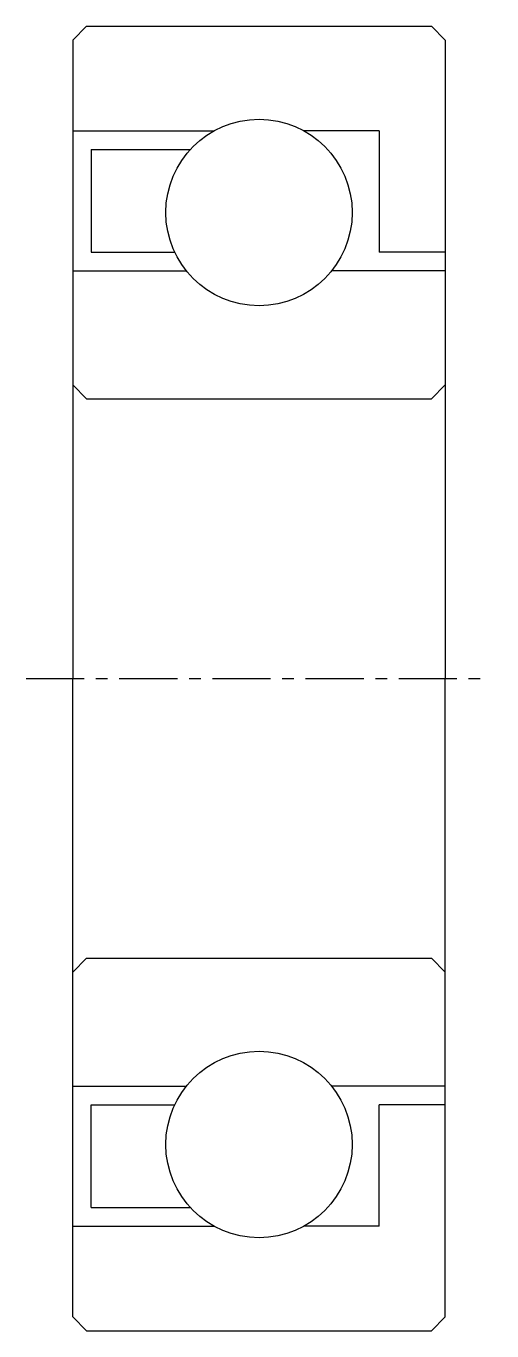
# Model space of a CAD drawing. Extents: x 5.3 to 74, y 5 to 64.
# Drawn here: x 64 to 74, y 36 to 64 of the extents above; entities outside this region: 2.
import ezdxf

# ---------------------------------------------------------------- set-up
doc = ezdxf.new("R2010")
doc.units = 0
doc.linetypes.add('CENTER', pattern=[2, 1.25, -0.25, 0.25, -0.25])
doc.layers.get('0').update_dxf_attribs({"linetype": 'CONTINUOUS'})
doc.layers.add('CENTER', color=1, linetype='CENTER')
doc.styles.get("Standard").update_dxf_attribs({"font": 'txt.shx', "bigfont": 'bigfont.shx'})

msp = doc.modelspace()

# ---------------------------------------------------------------- linework, layer by layer
at = {"color": 7, "linetype": 'CONTINUOUS'}
for p, q in [((65, 63.7), (65.3, 64)), ((65.3, 64), (72.7, 64)), ((72.7, 64), (73, 63.7)), ((65, 63.7), (65, 50)), ((73, 63.7), (73, 50)), ((65, 61.75), (68.032, 61.75)), ((71.581, 61.75), (69.968, 61.75)), ((71.581, 61.75), (71.581, 59.15)), ((65.4, 61.35), (67.524, 61.35)), ((65.4, 61.35), (65.4, 59.15)), ((65.4, 59.15), (67.19, 59.15)), ((73, 59.15), (71.581, 59.15)), ((65, 58.75), (67.439, 58.75)), ((73, 58.75), (70.561, 58.75)), ((65, 56.3), (65.3, 56)), ((72.7, 56), (73, 56.3)), ((65.3, 56), (72.7, 56)), ((65, 36.3), (65, 50)), ((73, 36.3), (73, 50)), ((65, 43.7), (65.3, 44)), ((65.3, 44), (72.7, 44)), ((72.7, 44), (73, 43.7)), ((65, 41.25), (67.439, 41.25)), ((73, 41.25), (70.561, 41.25)), ((65.4, 40.85), (67.19, 40.85)), ((65.4, 38.65), (65.4, 40.85)), ((71.581, 38.25), (71.581, 40.85)), ((73, 40.85), (71.581, 40.85)), ((65.4, 38.65), (67.524, 38.65)), ((65, 38.25), (68.032, 38.25)), ((71.581, 38.25), (69.968, 38.25)), ((65, 36.3), (65.3, 36)), ((72.7, 36), (73, 36.3)), ((65.3, 36), (72.7, 36))]:
    msp.add_line(p, q, dxfattribs=at)
for centre in [(69, 60), (69, 40)]:
    msp.add_circle(centre, 2, dxfattribs=at)
at = {"layer": 'CENTER', "color": 1, "linetype": 'CENTER'}
msp.add_line((64, 50), (74, 50), dxfattribs=at)

# ---------------------------------------------------------------- texts
at = {"color": 7, "linetype": 'CONTINUOUS'}
for s, p in [('UKB6001ZZ', (5, 12.5)), ('KB6001ZZ', (5, 5))]:
    msp.add_text(s, height=2, dxfattribs=at).set_placement(p)

doc.saveas('drawing.dxf')
